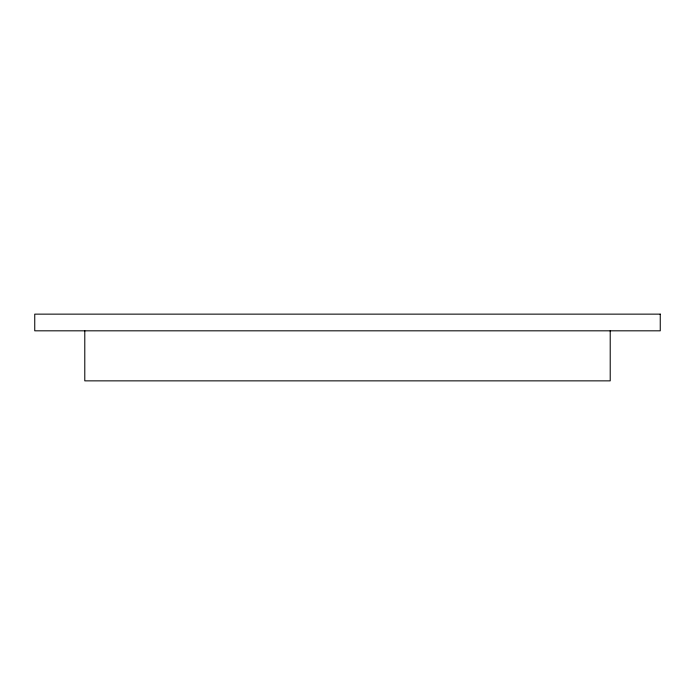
<?xml version="1.0" encoding="UTF-8"?>
<svg xmlns="http://www.w3.org/2000/svg" width="695" height="695" viewBox="0 0 695 695"><rect width="100%" height="100%" fill="white"/><g stroke="black" fill="none" stroke-linecap="round" stroke-linejoin="round"><path stroke-width="1.04" d="M610.21 330.82L610.21 380.86L84.79 380.86L84.79 330.82M660.25 314.14L34.75 314.14L34.75 330.82L660.25 330.82L660.25 314.14"/></g></svg>
